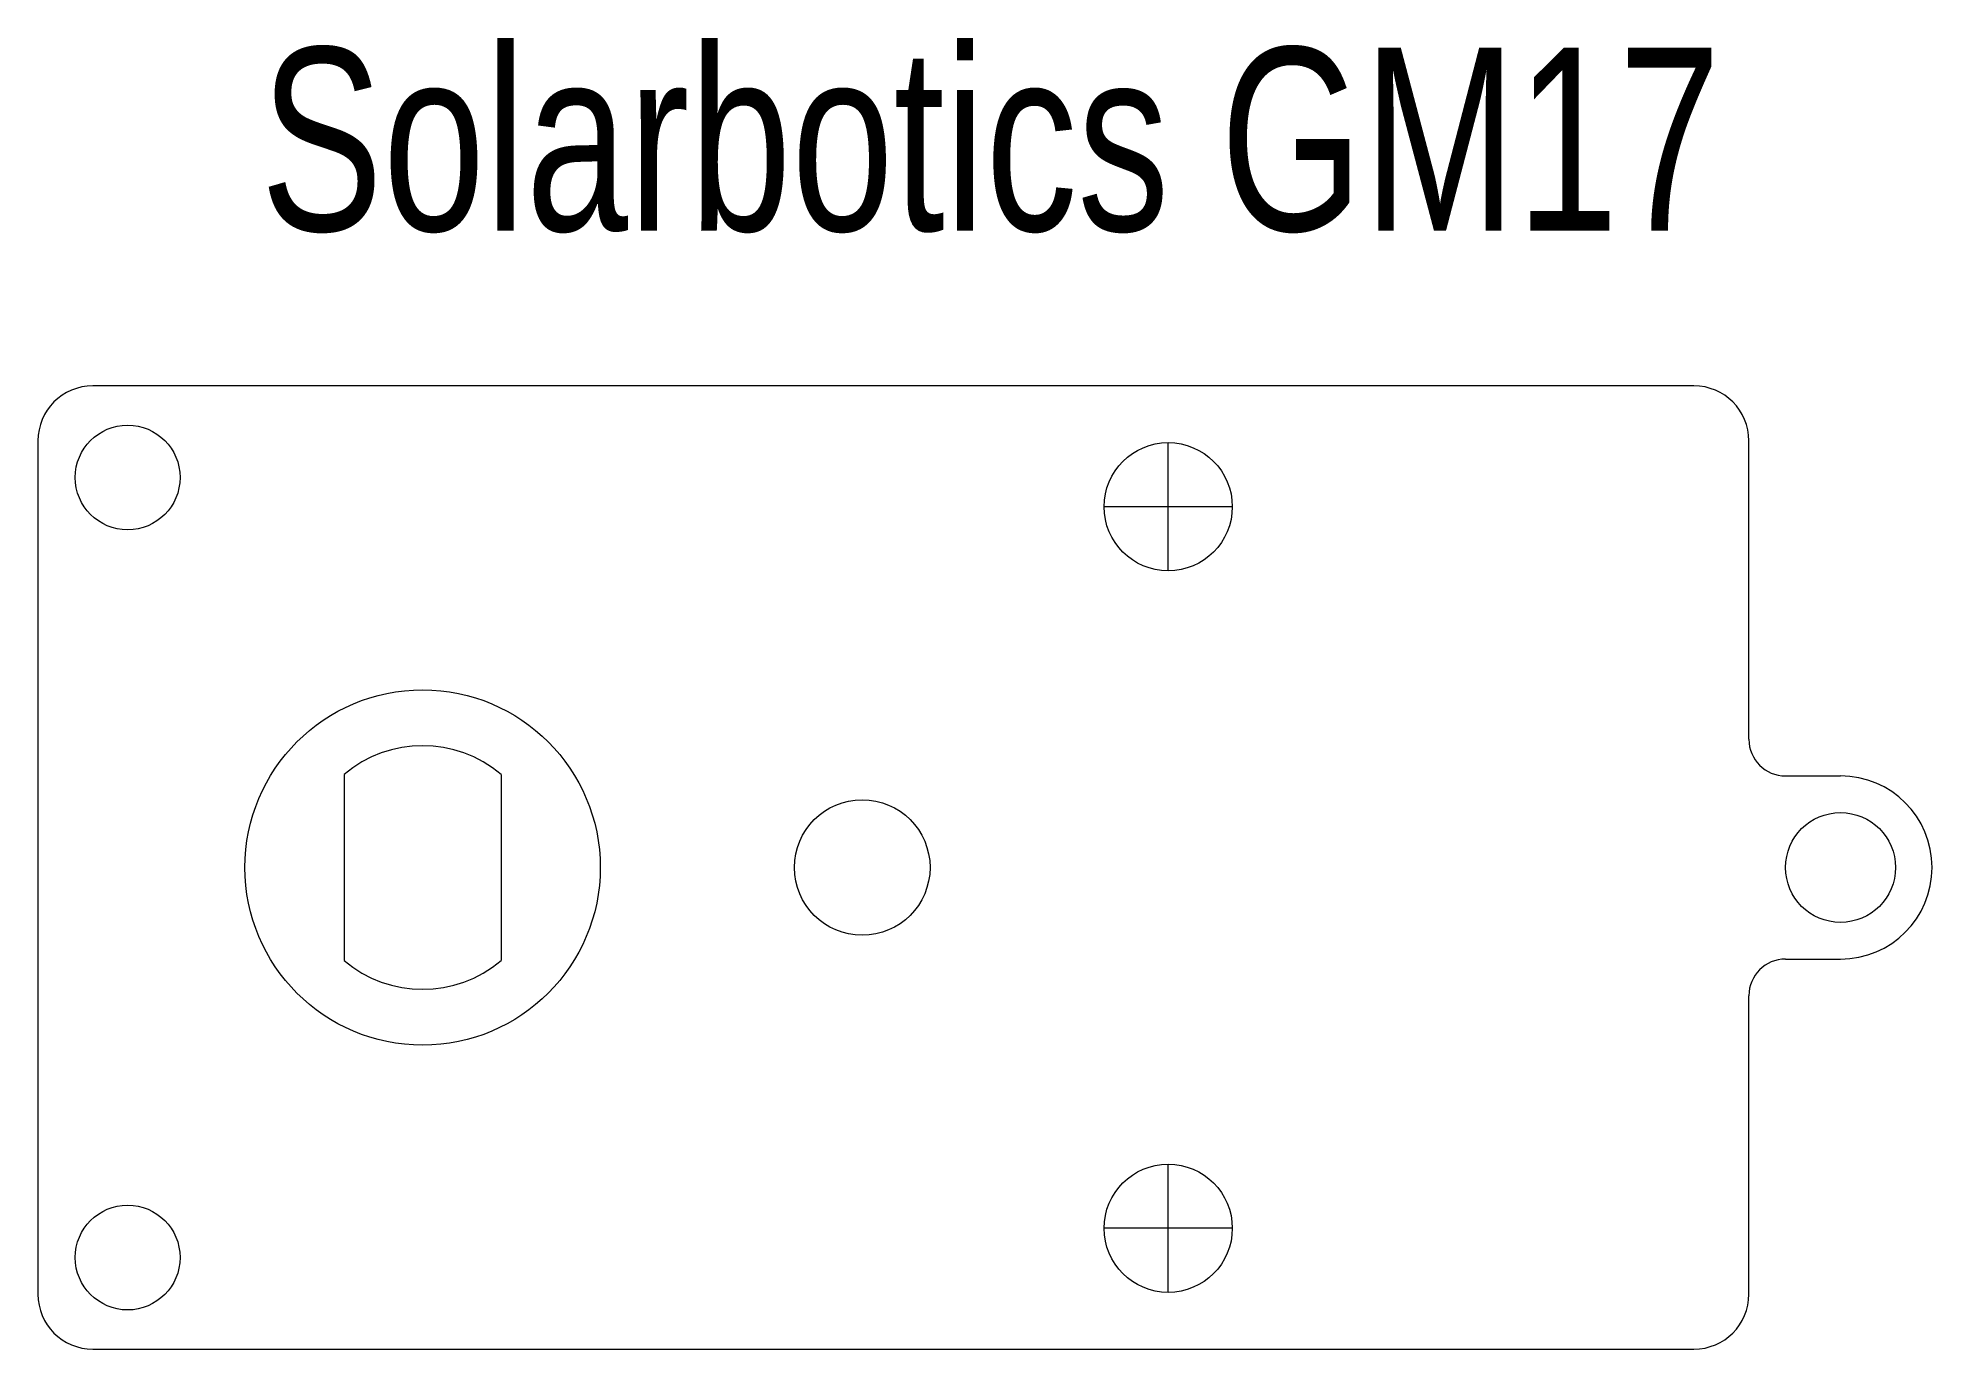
# Model space of a CAD drawing. Header units: millimetres. Extents: x 0 to 51.7, y 0 to 35.8.
import ezdxf

# ---------------------------------------------------------------- set-up
doc = ezdxf.new("R2010")
doc.units = ezdxf.units.MM
doc.layers.get('0').update_dxf_attribs({"linetype": 'CONTINUOUS', "lineweight": 0, "true_color": 0x000000})
doc.styles.get("Standard").update_dxf_attribs({"font": 'txt', "width": 0.75})

msp = doc.modelspace()

# ---------------------------------------------------------------- linework, layer by layer
for p, q in [((45.2, 26.3), (1.5, 26.3)), ((0, 24.8), (0, 1.5)), ((30.85, 21.25), (30.85, 24.75)), ((46.7, 16.65), (46.7, 24.8)), ((32.6, 23), (29.1, 23)), ((8.355, 15.691), (8.355, 10.609)), ((12.645, 15.691), (12.645, 10.609)), ((47.7, 15.65), (49.2, 15.65)), ((47.7, 10.65), (49.2, 10.65)), ((46.7, 1.5), (46.7, 9.65)), ((30.85, 1.55), (30.85, 5.05)), ((32.6, 3.3), (29.1, 3.3)), ((1.5, 0), (45.2, 0))]:
    msp.add_line(p, q)
for centre, radius in [((2.45, 23.8), 1.43), ((30.85, 23), 1.75), ((10.5, 13.15), 4.85), ((22.5, 13.15), 1.85), ((49.2, 13.15), 1.5), ((30.85, 3.3), 1.75), ((2.45, 2.5), 1.43)]:
    msp.add_circle(centre, radius)
for centre, radius, start, end in [((1.5, 24.8), 1.5, 90, 180), ((45.2, 24.8), 1.5, 0, 90), ((47.7, 16.65), 1, 180, 270), ((10.5, 13.15), 3.325, 49.8259, 130.1741), ((49.2, 13.15), 2.5, 270, 90), ((10.5, 13.15), 3.325, 229.8259, 310.1741), ((47.7, 9.65), 1, 90, 180), ((1.5, 1.5), 1.5, 180, 270), ((45.2, 1.5), 1.5, 270, 360)]:
    msp.add_arc(centre, radius, start, end)

# ---------------------------------------------------------------- texts
at = {"insert": (26, 33), "char_height": 5, "width": 100, "attachment_point": 5}
msp.add_mtext('Solarbotics\\~GM17', dxfattribs=at)

doc.saveas('drawing.dxf')
